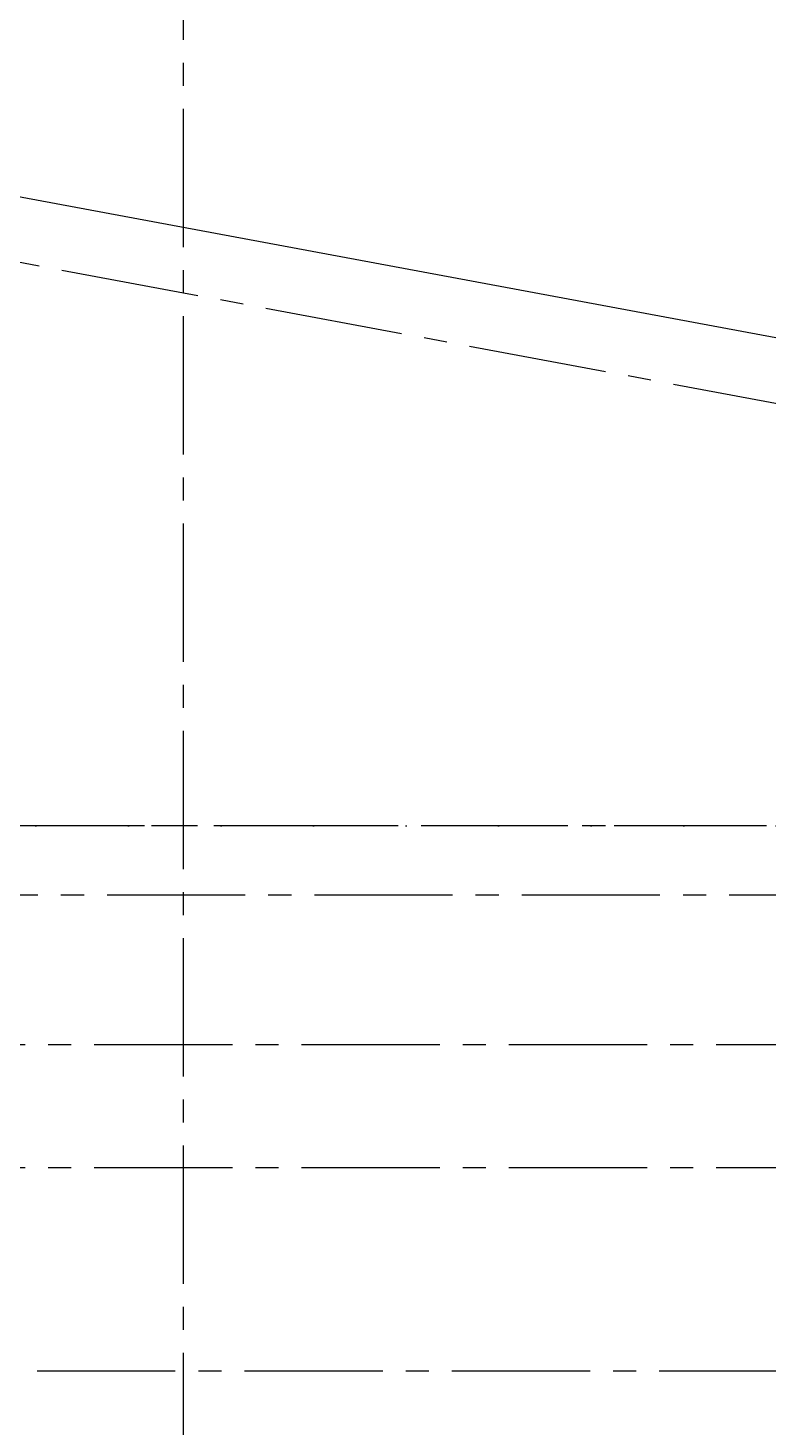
# Model space of a CAD drawing. Header units: inches. Extents: x 18000 to 22048, y 0 to 3165.
# Drawn here: x 20871.6 to 21064.4, y 1516.7 to 1881.1 of the extents above; entities that cross this region are included whole.
import ezdxf

# ---------------------------------------------------------------- set-up
doc = ezdxf.new("R2010")
doc.units = ezdxf.units.IN
doc.header["$LTSCALE"] = 48
doc.header["$MEASUREMENT"] = 0
for name, pattern in [('CENTER2', [1.125, 0.75, -0.125, 0.125, -0.125]), ('DASHDOT2', [0.5, 0.25, -0.125, 0, -0.125]), ('HIDDEN', [0.375, 0.25, -0.125])]:
    doc.linetypes.add(name, pattern=pattern)
for name, color, linetype in [('_0_Objects', 8, 'Continuous'), ('A-Grid(3-32)', 8, 'CENTER2'), ('A-Roof-Below', 8, 'Continuous'), ('Zoning Envelope', 8, 'DASHDOT2')]:
    doc.layers.add(name, color=color, linetype=linetype)

# ---------------------------------------------------------------- blocks, each defined once
blk = doc.blocks.new('3RD FLOOR CORE & SHELL')
at = {"layer": 'A-Roof-Below'}
blk.add_lwpolyline([(-297.75, -14368), (-297.75, -14362.94), (-1344.13, -14168.11), (-1344.13, -14574.87)], dxfattribs=at)
blk = doc.blocks.new('3RD FLOOR - STRUCTURAL GRID')
at = {"layer": 'A-Grid(3-32)'}
for p, q in [((-1103.5, -13426.01), (-1103.5, -15409.77)), ((-3895.5, -13709.47), (-87.5, -14419.25)), ((-87.5, -14368.75), (-3895.5, -14368.75)), ((-3877.28, -14386.75), (-105.23, -14386.75)), ((-3880.62, -14425.75), (-102.39, -14425.75)), ((-3880.62, -14457.75), (-102.39, -14457.75)), ((-3895.5, -14510.75), (-87.5, -14510.75))]:
    blk.add_line(p, q, dxfattribs=at)

msp = doc.modelspace()

# ---------------------------------------------------------------- linework, layer by layer
at = {"layer": 'Zoning Envelope'}
msp.add_lwpolyline([(21928, 1673.26), (18860, 1673.26, 0.000426), (18726.65, 1673.14, 0.001551), (18120, 1670.34, 0.001255)], format="xyb", dxfattribs=at)
msp.add_lwpolyline([(21928, 1673.26), (18860, 1673.26, 0.000426), (18726.65, 1673.14, 0.001551), (18120, 1670.34, 0.001255)], format="xyb", dxfattribs=at)
msp.add_lwpolyline([(21928, 1673.26), (18860, 1673.26, 0.000426), (18726.65, 1673.14, 0.001551), (18120, 1670.34, 0.001255)], format="xyb", dxfattribs=at)

# ---------------------------------------------------------------- block references
at = {"layer": '_0_Objects', "linetype": 'HIDDEN'}
msp.add_blockref('3RD FLOOR - STRUCTURAL GRID', (22015.5, 16042.01), dxfattribs=at)
at = {"layer": '_0_Objects'}
msp.add_blockref('3RD FLOOR CORE & SHELL', (22015.5, 16042.01), dxfattribs=at)

doc.saveas('drawing.dxf')
